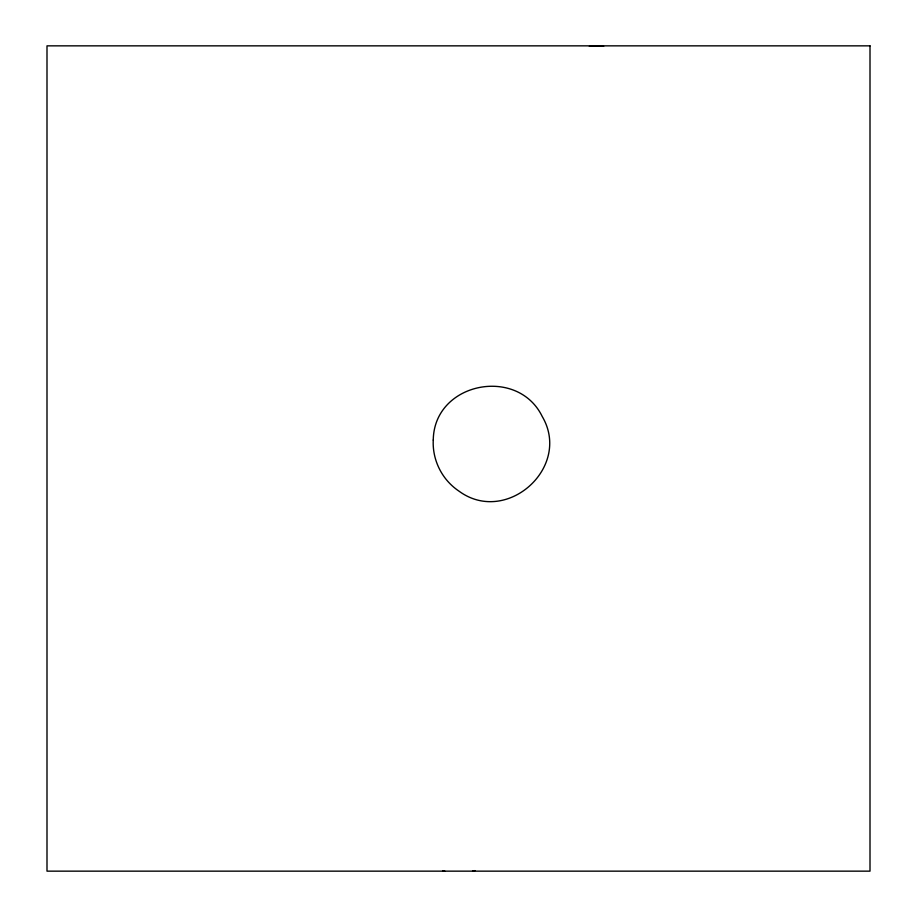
<?xml version="1.0" encoding="UTF-8"?>
<svg xmlns="http://www.w3.org/2000/svg" width="917" height="917" viewBox="0 0 917 917"><rect width="100%" height="100%" fill="white"/><g stroke="black" fill="none" stroke-linecap="round" stroke-linejoin="round"><path stroke-width="1.38" d="M598.216 45.93L599.81 45.988M589.367 46.308A57.576 47.203 7.9 0 1 603.673 46.263M474.972 870.611A57.576 47.432 -13.5 0 1 472.599 871.15M444.814 871.15A57.576 47.432 -13.5 0 1 442.693 870.646M433.26 440.034C432.4 456.185 438.75 472.484 450.19 483.889A58.757 58.757 0 0 0 459.268 491.34C506.723 525.819 572.048 467.097 542.199 416.444C517.566 365.917 434.016 382.263 433.26 440.034M870.004 45.85L46.996 45.85L46.996 871.15L870.004 871.15L870.004 45.85"/></g></svg>
